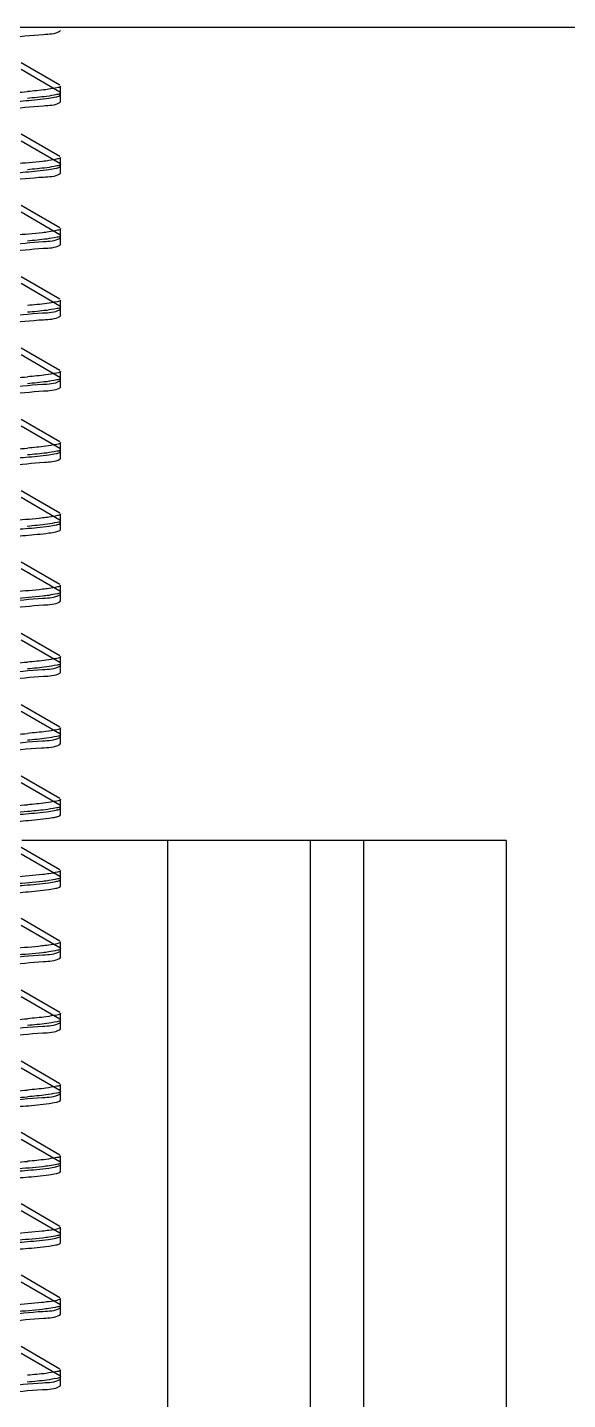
# Model space of a CAD drawing. Extents: x -409572 to -157272, y 600795 to 878326.
# Drawn here: x -396825.6 to -396712.9, y 822191.7 to 822478 of the extents above; entities that cross this region are included whole.
import ezdxf

# ---------------------------------------------------------------- set-up
doc = ezdxf.new("R2010")
doc.units = 0
doc.header["$LTSCALE"] = 1000
doc.header["$MEASUREMENT"] = 0
doc.layers.get('0').update_dxf_attribs({"linetype": 'CONTINUOUS'})
doc.layers.add('BZ', color=2, linetype='CONTINUOUS')

msp = doc.modelspace()

# ---------------------------------------------------------------- linework, layer by layer
at = {"linetype": 'CONTINUOUS'}
for p, q in [((-396818.82, 822477.2), (-396818.68, 822477.36)), ((-396818.82, 822465.93), (-396826.9, 822470.6)), ((-396818.82, 822464.5), (-396826.9, 822469.18)), ((-396818.82, 822463.74), (-396818.68, 822463.9)), ((-396818.68, 822463.9), (-396818.68, 822465.76)), ((-396818.68, 822463.9), (-396818.68, 822465.76)), ((-396818.68, 822462.48), (-396818.68, 822464.34)), ((-396818.82, 822462.32), (-396818.68, 822462.48)), ((-396818.82, 822451.04), (-396826.9, 822455.72)), ((-396818.82, 822449.62), (-396826.9, 822454.29)), ((-396818.68, 822449.02), (-396818.68, 822450.88)), ((-396818.68, 822449.02), (-396818.68, 822450.88)), ((-396818.68, 822447.6), (-396818.68, 822449.46)), ((-396818.68, 822447.6), (-396818.68, 822449.46)), ((-396818.82, 822448.86), (-396818.68, 822449.02)), ((-396818.82, 822447.43), (-396818.68, 822447.6)), ((-396818.82, 822436.16), (-396826.9, 822440.84)), ((-396818.82, 822434.74), (-396826.9, 822439.41)), ((-396818.68, 822434.14), (-396818.68, 822436)), ((-396818.68, 822434.14), (-396818.68, 822436)), ((-396818.82, 822433.97), (-396818.68, 822434.14)), ((-396818.82, 822432.55), (-396818.68, 822432.71)), ((-396818.68, 822432.71), (-396818.68, 822434.57)), ((-396818.68, 822432.71), (-396818.68, 822434.57)), ((-396818.82, 822421.28), (-396826.9, 822425.95)), ((-396818.82, 822419.85), (-396826.9, 822424.53)), ((-396818.68, 822419.25), (-396818.68, 822421.11)), ((-396818.68, 822419.25), (-396818.68, 822421.11)), ((-396818.82, 822419.09), (-396818.68, 822419.25)), ((-396818.82, 822417.67), (-396818.68, 822417.83)), ((-396818.68, 822417.83), (-396818.68, 822419.69)), ((-396818.68, 822417.83), (-396818.68, 822419.69)), ((-396818.82, 822406.39), (-396826.9, 822411.07)), ((-396818.82, 822404.97), (-396826.9, 822409.65)), ((-396818.68, 822404.37), (-396818.68, 822406.23)), ((-396818.68, 822404.37), (-396818.68, 822406.23)), ((-396818.82, 822404.21), (-396818.68, 822404.37)), ((-396818.68, 822402.95), (-396818.68, 822404.81)), ((-396818.68, 822402.95), (-396818.68, 822404.81)), ((-396818.82, 822402.78), (-396818.68, 822402.95)), ((-396818.82, 822391.51), (-396826.9, 822396.19)), ((-396818.82, 822390.09), (-396826.9, 822394.76)), ((-396818.82, 822389.32), (-396818.68, 822389.49)), ((-396818.68, 822389.49), (-396818.68, 822391.35)), ((-396818.68, 822389.49), (-396818.68, 822391.35)), ((-396818.68, 822388.06), (-396818.68, 822389.92)), ((-396818.68, 822388.06), (-396818.68, 822389.92)), ((-396818.82, 822387.9), (-396818.68, 822388.06)), ((-396818.82, 822376.63), (-396826.9, 822381.3)), ((-396818.82, 822375.2), (-396826.9, 822379.88)), ((-396818.68, 822374.6), (-396818.68, 822376.46)), ((-396818.68, 822373.18), (-396818.68, 822375.04)), ((-396818.68, 822373.18), (-396818.68, 822375.04)), ((-396818.82, 822374.44), (-396818.68, 822374.6)), ((-396818.82, 822373.02), (-396818.68, 822373.18)), ((-396818.82, 822361.74), (-396826.9, 822366.42)), ((-396818.82, 822360.32), (-396826.9, 822365)), ((-396818.68, 822359.72), (-396818.68, 822361.58)), ((-396818.68, 822359.72), (-396818.68, 822361.58)), ((-396818.82, 822359.56), (-396818.68, 822359.72)), ((-396818.82, 822358.13), (-396818.68, 822358.3)), ((-396818.68, 822358.3), (-396818.68, 822360.16)), ((-396818.68, 822358.3), (-396818.68, 822360.16)), ((-396818.82, 822346.86), (-396826.9, 822351.54)), ((-396818.82, 822345.44), (-396826.9, 822350.11)), ((-396818.68, 822344.84), (-396818.68, 822346.7)), ((-396818.68, 822344.84), (-396818.68, 822346.7)), ((-396818.82, 822344.68), (-396818.68, 822344.84)), ((-396818.82, 822343.25), (-396818.68, 822343.41)), ((-396818.68, 822343.41), (-396818.68, 822345.27)), ((-396818.68, 822343.41), (-396818.68, 822345.27)), ((-396818.82, 822331.98), (-396826.9, 822336.66)), ((-396818.82, 822330.55), (-396826.9, 822335.23)), ((-396818.68, 822329.96), (-396818.68, 822331.82)), ((-396818.68, 822329.96), (-396818.68, 822331.82)), ((-396818.82, 822329.79), (-396818.68, 822329.96)), ((-396818.68, 822328.53), (-396818.68, 822330.39)), ((-396818.68, 822328.53), (-396818.68, 822330.39)), ((-396818.82, 822328.37), (-396818.68, 822328.53)), ((-396818.82, 822317.1), (-396826.9, 822321.77)), ((-396818.82, 822315.67), (-396826.9, 822320.35)), ((-396818.82, 822314.91), (-396818.68, 822315.07)), ((-396818.68, 822315.07), (-396818.68, 822316.93)), ((-396818.68, 822315.07), (-396818.68, 822316.93)), ((-396818.68, 822313.65), (-396818.68, 822315.51)), ((-396818.68, 822313.65), (-396818.68, 822315.51)), ((-396818.82, 822313.49), (-396818.68, 822313.65)), ((-396818.82, 822302.21), (-396826.9, 822306.89)), ((-396725.66, 822308.34), (-396826.73, 822308.34)), ((-396796.35, 822308.34), (-396796.35, 819345.2)), ((-396766.59, 822308.34), (-396766.59, 819345.2)), ((-396755.43, 822308.34), (-396755.43, 819345.2)), ((-396725.66, 822308.34), (-396725.66, 819345.2)), ((-396818.82, 822300.79), (-396826.9, 822305.46)), ((-396818.68, 822300.19), (-396818.68, 822302.05)), ((-396818.68, 822300.19), (-396818.68, 822302.05)), ((-396818.68, 822298.77), (-396818.68, 822300.63)), ((-396818.68, 822298.77), (-396818.68, 822300.63)), ((-396818.82, 822300.03), (-396818.68, 822300.19)), ((-396818.82, 822298.6), (-396818.68, 822298.77)), ((-396818.82, 822287.33), (-396826.9, 822292.01)), ((-396818.82, 822285.91), (-396826.9, 822290.58)), ((-396818.68, 822285.31), (-396818.68, 822287.17)), ((-396818.68, 822285.31), (-396818.68, 822287.17)), ((-396818.82, 822285.14), (-396818.68, 822285.31)), ((-396818.82, 822283.72), (-396818.68, 822283.88)), ((-396818.68, 822283.88), (-396818.68, 822285.74)), ((-396818.68, 822283.88), (-396818.68, 822285.74)), ((-396818.82, 822272.45), (-396826.9, 822277.12)), ((-396818.82, 822271.02), (-396826.9, 822275.7)), ((-396818.68, 822270.42), (-396818.68, 822272.28)), ((-396818.68, 822270.42), (-396818.68, 822272.28)), ((-396818.82, 822270.26), (-396818.68, 822270.42)), ((-396818.82, 822268.84), (-396818.68, 822269)), ((-396818.68, 822269), (-396818.68, 822270.86)), ((-396818.68, 822269), (-396818.68, 822270.86)), ((-396818.82, 822257.56), (-396826.9, 822262.24)), ((-396818.82, 822256.14), (-396826.9, 822260.82)), ((-396818.68, 822255.54), (-396818.68, 822257.4)), ((-396818.68, 822255.54), (-396818.68, 822257.4)), ((-396818.82, 822255.38), (-396818.68, 822255.54)), ((-396818.68, 822254.12), (-396818.68, 822255.98)), ((-396818.68, 822254.12), (-396818.68, 822255.98)), ((-396818.82, 822253.95), (-396818.68, 822254.12)), ((-396818.82, 822242.68), (-396826.9, 822247.36)), ((-396818.82, 822241.26), (-396826.9, 822245.93)), ((-396818.82, 822240.49), (-396818.68, 822240.66)), ((-396818.68, 822240.66), (-396818.68, 822242.52)), ((-396818.68, 822240.66), (-396818.68, 822242.52)), ((-396818.68, 822239.23), (-396818.68, 822241.09)), ((-396818.68, 822239.23), (-396818.68, 822241.09)), ((-396818.82, 822239.07), (-396818.68, 822239.23)), ((-396818.82, 822227.8), (-396826.9, 822232.47)), ((-396818.82, 822226.37), (-396826.9, 822231.05)), ((-396818.82, 822225.61), (-396818.68, 822225.77)), ((-396818.68, 822225.77), (-396818.68, 822227.63)), ((-396818.68, 822225.77), (-396818.68, 822227.63)), ((-396818.68, 822224.35), (-396818.68, 822226.21)), ((-396818.68, 822224.35), (-396818.68, 822226.21)), ((-396818.82, 822224.19), (-396818.68, 822224.35)), ((-396818.82, 822212.91), (-396826.9, 822217.59)), ((-396818.82, 822211.49), (-396826.9, 822216.17)), ((-396818.68, 822210.89), (-396818.68, 822212.75)), ((-396818.68, 822210.89), (-396818.68, 822212.75)), ((-396818.82, 822210.73), (-396818.68, 822210.89)), ((-396818.82, 822209.3), (-396818.68, 822209.47)), ((-396818.68, 822209.47), (-396818.68, 822211.33)), ((-396818.68, 822209.47), (-396818.68, 822211.33)), ((-396818.82, 822198.03), (-396826.9, 822202.71)), ((-396818.82, 822196.61), (-396826.9, 822201.28)), ((-396818.68, 822196.01), (-396818.68, 822197.87)), ((-396818.68, 822196.01), (-396818.68, 822197.87)), ((-396818.82, 822195.85), (-396818.68, 822196.01)), ((-396818.82, 822194.42), (-396818.68, 822194.58)), ((-396818.68, 822194.58), (-396818.68, 822196.44)), ((-396818.68, 822194.58), (-396818.68, 822196.44))]:
    msp.add_line(p, q, dxfattribs=at)
for centre, radius, start, end in [((-396848.07, 822732.9), 269.23, 273.6985, 274.7995), ((-396847.82, 822670.21), 266.06, 273.7304, 274.8001), ((-396848.06, 822658.39), 269.13, 273.6995, 274.7995), ((-396847.55, 822607.33), 262.7, 273.7644, 274.8009), ((-396847.81, 822595.69), 265.96, 273.7314, 274.8001), ((-396848.05, 822583.88), 269.04, 273.7005, 274.7995), ((-396847.54, 822532.8), 262.59, 273.7655, 274.8009), ((-396847.8, 822521.17), 265.85, 273.7325, 274.8002), ((-396847.8, 822519.68), 265.78, 273.7327, 274.7996), ((-396848.05, 822509.36), 268.94, 273.7014, 274.7995)]:
    msp.add_arc(centre, radius, start, end, dxfattribs=at)
for points, knots in [([(-396829.93, 822475.88), (-396827.36, 822476.06), (-396823.75, 822476.56), (-396819.82, 822476.62), (-396818.82, 822477.2)], [0, 0, 0, 0, 0.690321, 1, 1, 1, 1]), ([(-396818.68, 822465.76), (-396818.68, 822465.48), (-396820.21, 822465.31), (-396820.97, 822465.1), (-396821.73, 822465)], [0, 0, 0, 0, 0.270547, 1, 1, 1, 1]), ([(-396818.68, 822464.34), (-396818.68, 822464.07), (-396820.11, 822463.89), (-396820.83, 822463.69), (-396821.56, 822463.6)], [0, 0, 0, 0, 0.271487, 1, 1, 1, 1]), ([(-396821.08, 822463.23), (-396820.58, 822463.3), (-396819.83, 822463.43), (-396819.06, 822463.6), (-396818.82, 822463.74)], [0, 0, 0, 0, 0.642805, 1, 1, 1, 1]), ([(-396829.92, 822461), (-396827.35, 822461.17), (-396823.75, 822461.67), (-396819.82, 822461.74), (-396818.82, 822462.32)], [0, 0, 0, 0, 0.690305, 1, 1, 1, 1]), ([(-396828.08, 822462.55), (-396827.36, 822462.61), (-396825.02, 822462.79), (-396822.68, 822463), (-396821.08, 822463.23)], [0, 0, 0, 0, 0.30753, 1, 1, 1, 1]), ([(-396821.08, 822450.21), (-396821.52, 822450.14), (-396823.85, 822449.86), (-396826.19, 822449.67), (-396828.08, 822449.53)], [0, 0, 0, 0, 0.1913, 1, 1, 1, 1]), ([(-396818.68, 822449.46), (-396818.68, 822449.18), (-396820.11, 822449.01), (-396820.83, 822448.81), (-396821.55, 822448.72)], [0, 0, 0, 0, 0.2715, 1, 1, 1, 1]), ([(-396818.68, 822450.88), (-396818.68, 822450.65), (-396819.85, 822450.45), (-396820.47, 822450.29), (-396821.08, 822450.21)], [0, 0, 0, 0, 0.274618, 1, 1, 1, 1]), ([(-396829.87, 822446.12), (-396827.31, 822446.29), (-396823.73, 822446.79), (-396819.82, 822446.86), (-396818.82, 822447.43)], [0, 0, 0, 0, 0.690212, 1, 1, 1, 1]), ([(-396828.12, 822447.67), (-396827.4, 822447.72), (-396825.05, 822447.9), (-396822.7, 822448.12), (-396821.09, 822448.34)], [0, 0, 0, 0, 0.307512, 1, 1, 1, 1]), ([(-396821.09, 822448.34), (-396820.59, 822448.41), (-396819.83, 822448.55), (-396819.06, 822448.72), (-396818.82, 822448.86)], [0, 0, 0, 0, 0.642967, 1, 1, 1, 1]), ([(-396821.09, 822435.32), (-396821.53, 822435.26), (-396823.87, 822434.97), (-396826.22, 822434.78), (-396828.12, 822434.64)], [0, 0, 0, 0, 0.191312, 1, 1, 1, 1]), ([(-396818.68, 822436), (-396818.68, 822435.77), (-396819.86, 822435.57), (-396820.48, 822435.41), (-396821.09, 822435.32)], [0, 0, 0, 0, 0.274544, 1, 1, 1, 1]), ([(-396829.88, 822431.24), (-396827.32, 822431.41), (-396823.73, 822431.91), (-396819.82, 822431.98), (-396818.82, 822432.55)], [0, 0, 0, 0, 0.690224, 1, 1, 1, 1]), ([(-396829.81, 822432.66), (-396827.27, 822432.84), (-396823.7, 822433.33), (-396819.81, 822433.4), (-396818.82, 822433.97)], [0, 0, 0, 0, 0.690121, 1, 1, 1, 1]), ([(-396818.68, 822434.57), (-396818.68, 822434.3), (-396820.1, 822434.12), (-396820.82, 822433.93), (-396821.54, 822433.84)], [0, 0, 0, 0, 0.27159, 1, 1, 1, 1]), ([(-396818.68, 822421.11), (-396818.68, 822420.84), (-396820.1, 822420.67), (-396820.82, 822420.47), (-396821.53, 822420.38)], [0, 0, 0, 0, 0.271635, 1, 1, 1, 1]), ([(-396830.51, 822417.73), (-396827.8, 822417.91), (-396824.01, 822418.44), (-396819.87, 822418.49), (-396818.82, 822419.09)], [0, 0, 0, 0, 0.691208, 1, 1, 1, 1]), ([(-396829.92, 822416.35), (-396827.35, 822416.52), (-396823.75, 822417.02), (-396819.82, 822417.09), (-396818.82, 822417.67)], [0, 0, 0, 0, 0.690293, 1, 1, 1, 1]), ([(-396818.68, 822419.69), (-396818.68, 822419.42), (-396820.1, 822419.24), (-396820.82, 822419.05), (-396821.54, 822418.95)], [0, 0, 0, 0, 0.27157, 1, 1, 1, 1]), ([(-396818.68, 822406.23), (-396818.68, 822405.95), (-396820.19, 822405.78), (-396820.94, 822405.57), (-396821.7, 822405.47)], [0, 0, 0, 0, 0.270722, 1, 1, 1, 1]), ([(-396830.7, 822402.84), (-396827.94, 822403.02), (-396824.09, 822403.55), (-396819.89, 822403.59), (-396818.82, 822404.21)], [0, 0, 0, 0, 0.691489, 1, 1, 1, 1]), ([(-396818.68, 822404.81), (-396818.68, 822404.54), (-396820.11, 822404.36), (-396820.83, 822404.16), (-396821.55, 822404.07)], [0, 0, 0, 0, 0.271511, 1, 1, 1, 1]), ([(-396829.93, 822401.47), (-396827.36, 822401.64), (-396823.75, 822402.14), (-396819.82, 822402.21), (-396818.82, 822402.78)], [0, 0, 0, 0, 0.690321, 1, 1, 1, 1]), ([(-396818.68, 822391.35), (-396818.68, 822391.06), (-396820.2, 822390.89), (-396820.97, 822390.68), (-396821.73, 822390.59)], [0, 0, 0, 0, 0.270552, 1, 1, 1, 1]), ([(-396818.68, 822389.92), (-396818.68, 822389.65), (-396820.11, 822389.47), (-396820.83, 822389.28), (-396821.56, 822389.18)], [0, 0, 0, 0, 0.271487, 1, 1, 1, 1]), ([(-396821.08, 822388.81), (-396820.58, 822388.88), (-396819.83, 822389.01), (-396819.06, 822389.19), (-396818.82, 822389.32)], [0, 0, 0, 0, 0.642799, 1, 1, 1, 1]), ([(-396829.29, 822386.63), (-396826.87, 822386.8), (-396823.47, 822387.27), (-396819.77, 822387.36), (-396818.82, 822387.9)], [0, 0, 0, 0, 0.689207, 1, 1, 1, 1]), ([(-396828.08, 822388.14), (-396827.36, 822388.19), (-396825.02, 822388.38), (-396822.68, 822388.58), (-396821.08, 822388.81)], [0, 0, 0, 0, 0.307531, 1, 1, 1, 1]), ([(-396821.08, 822375.79), (-396821.52, 822375.73), (-396823.85, 822375.44), (-396826.19, 822375.25), (-396828.08, 822375.12)], [0, 0, 0, 0, 0.1913, 1, 1, 1, 1]), ([(-396818.68, 822375.04), (-396818.68, 822374.78), (-396820.02, 822374.6), (-396820.71, 822374.41), (-396821.39, 822374.32)], [0, 0, 0, 0, 0.272455, 1, 1, 1, 1]), ([(-396818.68, 822376.46), (-396818.68, 822376.23), (-396819.85, 822376.04), (-396820.47, 822375.88), (-396821.08, 822375.79)], [0, 0, 0, 0, 0.274621, 1, 1, 1, 1]), ([(-396828.13, 822371.83), (-396827.41, 822371.88), (-396825.06, 822372.06), (-396822.71, 822372.28), (-396821.09, 822372.5)], [0, 0, 0, 0, 0.307506, 1, 1, 1, 1]), ([(-396828.12, 822373.25), (-396827.4, 822373.31), (-396825.05, 822373.49), (-396822.7, 822373.7), (-396821.09, 822373.93)], [0, 0, 0, 0, 0.307513, 1, 1, 1, 1]), ([(-396821.09, 822373.93), (-396820.59, 822374), (-396819.83, 822374.13), (-396819.06, 822374.3), (-396818.82, 822374.44)], [0, 0, 0, 0, 0.642963, 1, 1, 1, 1]), ([(-396821.09, 822372.5), (-396820.59, 822372.57), (-396819.84, 822372.71), (-396819.06, 822372.88), (-396818.82, 822373.02)], [0, 0, 0, 0, 0.643037, 1, 1, 1, 1]), ([(-396821.09, 822360.91), (-396821.53, 822360.84), (-396823.87, 822360.56), (-396826.22, 822360.37), (-396828.12, 822360.23)], [0, 0, 0, 0, 0.191312, 1, 1, 1, 1]), ([(-396818.68, 822361.58), (-396818.68, 822361.35), (-396819.86, 822361.15), (-396820.48, 822360.99), (-396821.09, 822360.91)], [0, 0, 0, 0, 0.274546, 1, 1, 1, 1]), ([(-396830.31, 822358.22), (-396827.65, 822358.39), (-396823.92, 822358.91), (-396819.85, 822358.96), (-396818.82, 822359.56)], [0, 0, 0, 0, 0.690898, 1, 1, 1, 1]), ([(-396829.87, 822356.82), (-396827.32, 822357), (-396823.73, 822357.49), (-396819.82, 822357.56), (-396818.82, 822358.13)], [0, 0, 0, 0, 0.690221, 1, 1, 1, 1]), ([(-396821.09, 822359.48), (-396821.54, 822359.42), (-396823.88, 822359.13), (-396826.23, 822358.94), (-396828.13, 822358.8)], [0, 0, 0, 0, 0.191316, 1, 1, 1, 1]), ([(-396818.68, 822360.16), (-396818.68, 822359.93), (-396819.86, 822359.73), (-396820.48, 822359.57), (-396821.09, 822359.48)], [0, 0, 0, 0, 0.274513, 1, 1, 1, 1]), ([(-396818.68, 822346.7), (-396818.68, 822346.42), (-396820.16, 822346.25), (-396820.91, 822346.04), (-396821.66, 822345.95)], [0, 0, 0, 0, 0.270937, 1, 1, 1, 1]), ([(-396830.5, 822343.32), (-396827.8, 822343.5), (-396824.01, 822344.02), (-396819.87, 822344.07), (-396818.82, 822344.68)], [0, 0, 0, 0, 0.691198, 1, 1, 1, 1]), ([(-396829.92, 822341.93), (-396827.35, 822342.11), (-396823.75, 822342.61), (-396819.82, 822342.68), (-396818.82, 822343.25)], [0, 0, 0, 0, 0.690292, 1, 1, 1, 1]), ([(-396818.68, 822345.27), (-396818.68, 822345), (-396820.1, 822344.83), (-396820.82, 822344.63), (-396821.54, 822344.54)], [0, 0, 0, 0, 0.271573, 1, 1, 1, 1]), ([(-396818.68, 822331.82), (-396818.68, 822331.53), (-396820.19, 822331.36), (-396820.94, 822331.15), (-396821.7, 822331.06)], [0, 0, 0, 0, 0.270729, 1, 1, 1, 1]), ([(-396830.69, 822328.42), (-396827.94, 822328.61), (-396824.09, 822329.14), (-396819.89, 822329.18), (-396818.82, 822329.79)], [0, 0, 0, 0, 0.69148, 1, 1, 1, 1]), ([(-396818.68, 822330.39), (-396818.68, 822330.12), (-396820.11, 822329.94), (-396820.83, 822329.75), (-396821.55, 822329.65)], [0, 0, 0, 0, 0.271512, 1, 1, 1, 1]), ([(-396831.25, 822326.96), (-396828.37, 822327.15), (-396824.34, 822327.71), (-396819.93, 822327.73), (-396818.82, 822328.37)], [0, 0, 0, 0, 0.692236, 1, 1, 1, 1]), ([(-396818.68, 822315.51), (-396818.68, 822315.21), (-396820.3, 822315.05), (-396821.09, 822314.82), (-396821.9, 822314.73)], [0, 0, 0, 0, 0.269818, 1, 1, 1, 1]), ([(-396818.68, 822316.93), (-396818.68, 822316.65), (-396820.2, 822316.48), (-396820.97, 822316.27), (-396821.73, 822316.17)], [0, 0, 0, 0, 0.270557, 1, 1, 1, 1]), ([(-396821.08, 822314.4), (-396820.58, 822314.47), (-396819.83, 822314.6), (-396819.06, 822314.77), (-396818.82, 822314.91)], [0, 0, 0, 0, 0.642793, 1, 1, 1, 1]), ([(-396828.1, 822312.3), (-396827.38, 822312.35), (-396825.04, 822312.53), (-396822.69, 822312.74), (-396821.08, 822312.97)], [0, 0, 0, 0, 0.307522, 1, 1, 1, 1]), ([(-396828.08, 822313.72), (-396827.36, 822313.78), (-396825.02, 822313.96), (-396822.68, 822314.17), (-396821.08, 822314.4)], [0, 0, 0, 0, 0.307531, 1, 1, 1, 1]), ([(-396821.08, 822312.97), (-396820.59, 822313.04), (-396819.83, 822313.17), (-396819.06, 822313.35), (-396818.82, 822313.49)], [0, 0, 0, 0, 0.642903, 1, 1, 1, 1]), ([(-396821.08, 822301.38), (-396821.52, 822301.31), (-396823.85, 822301.03), (-396826.19, 822300.84), (-396828.08, 822300.7)], [0, 0, 0, 0, 0.191299, 1, 1, 1, 1]), ([(-396818.68, 822302.05), (-396818.68, 822301.82), (-396819.85, 822301.62), (-396820.47, 822301.46), (-396821.08, 822301.38)], [0, 0, 0, 0, 0.274623, 1, 1, 1, 1]), ([(-396818.68, 822300.63), (-396818.68, 822300.39), (-396819.86, 822300.2), (-396820.48, 822300.04), (-396821.08, 822299.95)], [0, 0, 0, 0, 0.274573, 1, 1, 1, 1]), ([(-396828.41, 822298.82), (-396827.66, 822298.87), (-396825.25, 822299.06), (-396822.83, 822299.27), (-396821.17, 822299.5)], [0, 0, 0, 0, 0.307277, 1, 1, 1, 1]), ([(-396828.13, 822297.41), (-396827.41, 822297.47), (-396825.06, 822297.65), (-396822.71, 822297.86), (-396821.09, 822298.09)], [0, 0, 0, 0, 0.307507, 1, 1, 1, 1]), ([(-396821.08, 822299.95), (-396821.53, 822299.89), (-396823.86, 822299.6), (-396826.21, 822299.41), (-396828.1, 822299.27)], [0, 0, 0, 0, 0.191309, 1, 1, 1, 1]), ([(-396821.17, 822299.5), (-396820.65, 822299.57), (-396819.87, 822299.71), (-396819.07, 822299.88), (-396818.82, 822300.03)], [0, 0, 0, 0, 0.644321, 1, 1, 1, 1]), ([(-396821.09, 822298.09), (-396820.59, 822298.16), (-396819.84, 822298.29), (-396819.06, 822298.46), (-396818.82, 822298.6)], [0, 0, 0, 0, 0.643034, 1, 1, 1, 1]), ([(-396821.17, 822286.48), (-396821.63, 822286.42), (-396824.03, 822286.12), (-396826.45, 822285.94), (-396828.41, 822285.79)], [0, 0, 0, 0, 0.191493, 1, 1, 1, 1]), ([(-396818.68, 822287.17), (-396818.68, 822287.09), (-396819.57, 822286.53), (-396820.38, 822286.59), (-396821.17, 822286.48)], [0, 0, 0, 0, 0.088769, 1, 1, 1, 1]), ([(-396830.3, 822283.8), (-396827.64, 822283.98), (-396823.92, 822284.5), (-396819.85, 822284.55), (-396818.82, 822285.14)], [0, 0, 0, 0, 0.690888, 1, 1, 1, 1]), ([(-396829.87, 822282.41), (-396827.31, 822282.58), (-396823.73, 822283.08), (-396819.82, 822283.15), (-396818.82, 822283.72)], [0, 0, 0, 0, 0.690218, 1, 1, 1, 1]), ([(-396821.09, 822285.07), (-396821.54, 822285), (-396823.88, 822284.72), (-396826.23, 822284.53), (-396828.13, 822284.39)], [0, 0, 0, 0, 0.191315, 1, 1, 1, 1]), ([(-396818.68, 822285.74), (-396818.68, 822285.51), (-396819.86, 822285.31), (-396820.48, 822285.15), (-396821.09, 822285.07)], [0, 0, 0, 0, 0.274514, 1, 1, 1, 1]), ([(-396818.68, 822272.28), (-396818.68, 822272), (-396820.16, 822271.83), (-396820.91, 822271.63), (-396821.66, 822271.53)], [0, 0, 0, 0, 0.270944, 1, 1, 1, 1]), ([(-396830.5, 822268.91), (-396827.79, 822269.09), (-396824, 822269.61), (-396819.87, 822269.66), (-396818.82, 822270.26)], [0, 0, 0, 0, 0.691188, 1, 1, 1, 1]), ([(-396830.49, 822267.48), (-396827.79, 822267.66), (-396824, 822268.19), (-396819.87, 822268.23), (-396818.82, 822268.84)], [0, 0, 0, 0, 0.691187, 1, 1, 1, 1]), ([(-396818.68, 822270.86), (-396818.68, 822270.59), (-396820.1, 822270.41), (-396820.82, 822270.22), (-396821.54, 822270.12)], [0, 0, 0, 0, 0.271575, 1, 1, 1, 1]), ([(-396818.68, 822257.4), (-396818.68, 822257.12), (-396820.19, 822256.95), (-396820.94, 822256.74), (-396821.7, 822256.64)], [0, 0, 0, 0, 0.270735, 1, 1, 1, 1]), ([(-396830.68, 822254.01), (-396827.93, 822254.19), (-396824.09, 822254.72), (-396819.89, 822254.77), (-396818.82, 822255.38)], [0, 0, 0, 0, 0.691471, 1, 1, 1, 1]), ([(-396818.68, 822255.98), (-396818.68, 822255.69), (-396820.19, 822255.52), (-396820.95, 822255.31), (-396821.7, 822255.22)], [0, 0, 0, 0, 0.270728, 1, 1, 1, 1]), ([(-396828.06, 822252.77), (-396827.35, 822252.82), (-396825.01, 822253), (-396822.68, 822253.21), (-396821.07, 822253.44)], [0, 0, 0, 0, 0.307538, 1, 1, 1, 1]), ([(-396821.07, 822253.44), (-396820.58, 822253.51), (-396819.83, 822253.64), (-396819.06, 822253.82), (-396818.82, 822253.95)], [0, 0, 0, 0, 0.642724, 1, 1, 1, 1]), ([(-396821.07, 822240.42), (-396821.51, 822240.36), (-396823.84, 822240.07), (-396826.18, 822239.88), (-396828.06, 822239.75)], [0, 0, 0, 0, 0.191295, 1, 1, 1, 1]), ([(-396818.68, 822242.52), (-396818.68, 822242.23), (-396820.2, 822242.06), (-396820.97, 822241.85), (-396821.73, 822241.76)], [0, 0, 0, 0, 0.270562, 1, 1, 1, 1]), ([(-396821.13, 822239.97), (-396820.63, 822240.05), (-396819.86, 822240.18), (-396819.06, 822240.35), (-396818.82, 822240.49)], [0, 0, 0, 0, 0.643804, 1, 1, 1, 1]), ([(-396818.68, 822241.09), (-396818.68, 822240.86), (-396819.85, 822240.66), (-396820.47, 822240.51), (-396821.07, 822240.42)], [0, 0, 0, 0, 0.274655, 1, 1, 1, 1]), ([(-396828.28, 822239.29), (-396827.55, 822239.35), (-396825.16, 822239.53), (-396822.78, 822239.74), (-396821.13, 822239.97)], [0, 0, 0, 0, 0.307301, 1, 1, 1, 1]), ([(-396828.1, 822237.88), (-396827.38, 822237.94), (-396825.04, 822238.12), (-396822.69, 822238.33), (-396821.08, 822238.56)], [0, 0, 0, 0, 0.30752, 1, 1, 1, 1]), ([(-396821.08, 822238.56), (-396820.59, 822238.63), (-396819.83, 822238.76), (-396819.06, 822238.93), (-396818.82, 822239.07)], [0, 0, 0, 0, 0.642901, 1, 1, 1, 1]), ([(-396821.13, 822226.95), (-396821.59, 822226.89), (-396823.96, 822226.6), (-396826.35, 822226.41), (-396828.28, 822226.27)], [0, 0, 0, 0, 0.191493, 1, 1, 1, 1]), ([(-396818.68, 822227.63), (-396818.68, 822227.56), (-396819.55, 822227.01), (-396820.36, 822227.06), (-396821.13, 822226.95)], [0, 0, 0, 0, 0.089018, 1, 1, 1, 1]), ([(-396818.68, 822226.21), (-396818.68, 822225.98), (-396819.86, 822225.78), (-396820.48, 822225.62), (-396821.08, 822225.54)], [0, 0, 0, 0, 0.274574, 1, 1, 1, 1]), ([(-396828.4, 822224.4), (-396827.66, 822224.46), (-396825.24, 822224.64), (-396822.83, 822224.86), (-396821.16, 822225.09)], [0, 0, 0, 0, 0.307277, 1, 1, 1, 1]), ([(-396828.13, 822223), (-396827.41, 822223.05), (-396825.06, 822223.23), (-396822.71, 822223.45), (-396821.09, 822223.67)], [0, 0, 0, 0, 0.307507, 1, 1, 1, 1]), ([(-396821.08, 822225.54), (-396821.53, 822225.47), (-396823.86, 822225.19), (-396826.21, 822225), (-396828.1, 822224.86)], [0, 0, 0, 0, 0.191309, 1, 1, 1, 1]), ([(-396821.16, 822225.09), (-396820.65, 822225.16), (-396819.87, 822225.29), (-396819.07, 822225.47), (-396818.82, 822225.61)], [0, 0, 0, 0, 0.644305, 1, 1, 1, 1]), ([(-396821.09, 822223.67), (-396820.59, 822223.74), (-396819.84, 822223.88), (-396819.06, 822224.05), (-396818.82, 822224.19)], [0, 0, 0, 0, 0.643031, 1, 1, 1, 1]), ([(-396821.16, 822212.06), (-396821.62, 822212), (-396824.03, 822211.71), (-396826.45, 822211.52), (-396828.4, 822211.38)], [0, 0, 0, 0, 0.191494, 1, 1, 1, 1]), ([(-396818.68, 822212.75), (-396818.68, 822212.67), (-396819.57, 822212.12), (-396820.38, 822212.17), (-396821.16, 822212.06)], [0, 0, 0, 0, 0.088777, 1, 1, 1, 1]), ([(-396830.29, 822209.39), (-396827.64, 822209.56), (-396823.91, 822210.08), (-396819.85, 822210.14), (-396818.82, 822210.73)], [0, 0, 0, 0, 0.690877, 1, 1, 1, 1]), ([(-396829.73, 822208), (-396827.21, 822208.17), (-396823.67, 822208.66), (-396819.81, 822208.74), (-396818.82, 822209.3)], [0, 0, 0, 0, 0.689986, 1, 1, 1, 1]), ([(-396821.09, 822210.65), (-396821.54, 822210.59), (-396823.88, 822210.3), (-396826.23, 822210.11), (-396828.13, 822209.97)], [0, 0, 0, 0, 0.191315, 1, 1, 1, 1]), ([(-396818.68, 822211.33), (-396818.68, 822211.1), (-396819.86, 822210.9), (-396820.48, 822210.74), (-396821.09, 822210.65)], [0, 0, 0, 0, 0.274515, 1, 1, 1, 1]), ([(-396818.68, 822197.87), (-396818.68, 822197.59), (-396820.16, 822197.42), (-396820.91, 822197.21), (-396821.66, 822197.12)], [0, 0, 0, 0, 0.270952, 1, 1, 1, 1]), ([(-396830.62, 822193.06), (-396827.88, 822193.24), (-396824.06, 822193.77), (-396819.88, 822193.81), (-396818.82, 822194.42)], [0, 0, 0, 0, 0.691368, 1, 1, 1, 1]), ([(-396830.49, 822194.49), (-396827.79, 822194.67), (-396824, 822195.19), (-396819.87, 822195.24), (-396818.82, 822195.85)], [0, 0, 0, 0, 0.691179, 1, 1, 1, 1]), ([(-396818.68, 822196.44), (-396818.68, 822196.18), (-396820.08, 822196), (-396820.8, 822195.8), (-396821.5, 822195.71)], [0, 0, 0, 0, 0.271773, 1, 1, 1, 1])]:
    msp.add_open_spline(points, degree=3, knots=knots, dxfattribs=at)
for points in [[(-396821.56, 822463.6), (-396822.9, 822463.43), (-396824.24, 822463.3), (-396825.59, 822463.19)], [(-396821.73, 822465), (-396823, 822464.84), (-396824.27, 822464.72), (-396825.54, 822464.61)], [(-396821.55, 822448.72), (-396822.89, 822448.54), (-396824.24, 822448.42), (-396825.59, 822448.3)], [(-396821.54, 822433.84), (-396822.88, 822433.66), (-396824.24, 822433.53), (-396825.59, 822433.42)], [(-396821.53, 822420.38), (-396822.88, 822420.2), (-396824.24, 822420.08), (-396825.59, 822419.96)], [(-396821.54, 822418.95), (-396822.89, 822418.78), (-396824.24, 822418.65), (-396825.59, 822418.54)], [(-396821.55, 822404.07), (-396822.89, 822403.89), (-396824.24, 822403.77), (-396825.59, 822403.65)], [(-396821.7, 822405.47), (-396822.98, 822405.31), (-396824.27, 822405.19), (-396825.55, 822405.08)], [(-396821.56, 822389.18), (-396822.9, 822389.01), (-396824.24, 822388.89), (-396825.59, 822388.77)], [(-396821.73, 822390.59), (-396823, 822390.43), (-396824.27, 822390.31), (-396825.54, 822390.2)], [(-396821.39, 822374.32), (-396822.8, 822374.13), (-396824.21, 822374), (-396825.63, 822373.88)], [(-396821.54, 822344.54), (-396822.89, 822344.36), (-396824.24, 822344.24), (-396825.59, 822344.12)], [(-396821.66, 822345.95), (-396822.96, 822345.78), (-396824.26, 822345.66), (-396825.57, 822345.55)], [(-396821.55, 822329.65), (-396822.89, 822329.48), (-396824.24, 822329.35), (-396825.59, 822329.24)], [(-396821.7, 822331.06), (-396822.98, 822330.9), (-396824.27, 822330.78), (-396825.56, 822330.67)], [(-396821.73, 822316.17), (-396823, 822316.01), (-396824.27, 822315.89), (-396825.54, 822315.78)], [(-396821.9, 822314.73), (-396823.11, 822314.58), (-396824.32, 822314.46), (-396825.53, 822314.36)], [(-396825.53, 822314.36), (-396827.43, 822314.2), (-396829.34, 822314.06), (-396831.25, 822313.94)], [(-396821.54, 822270.12), (-396822.89, 822269.95), (-396824.24, 822269.82), (-396825.59, 822269.71)], [(-396821.66, 822271.53), (-396822.96, 822271.37), (-396824.26, 822271.24), (-396825.57, 822271.13)], [(-396821.7, 822256.64), (-396822.98, 822256.48), (-396824.27, 822256.36), (-396825.56, 822256.25)], [(-396821.7, 822255.22), (-396822.98, 822255.06), (-396824.27, 822254.94), (-396825.56, 822254.83)], [(-396821.73, 822241.76), (-396823, 822241.6), (-396824.27, 822241.48), (-396825.54, 822241.37)], [(-396821.5, 822195.71), (-396822.86, 822195.53), (-396824.23, 822195.41), (-396825.6, 822195.29)], [(-396821.66, 822197.12), (-396822.96, 822196.95), (-396824.26, 822196.83), (-396825.57, 822196.72)]]:
    msp.add_open_spline(points, degree=3, dxfattribs=at)
at = {"layer": 'BZ'}
msp.add_line((-395300.31, 822477.99), (-402291.81, 822477.99), dxfattribs=at)

doc.saveas('drawing.dxf')
